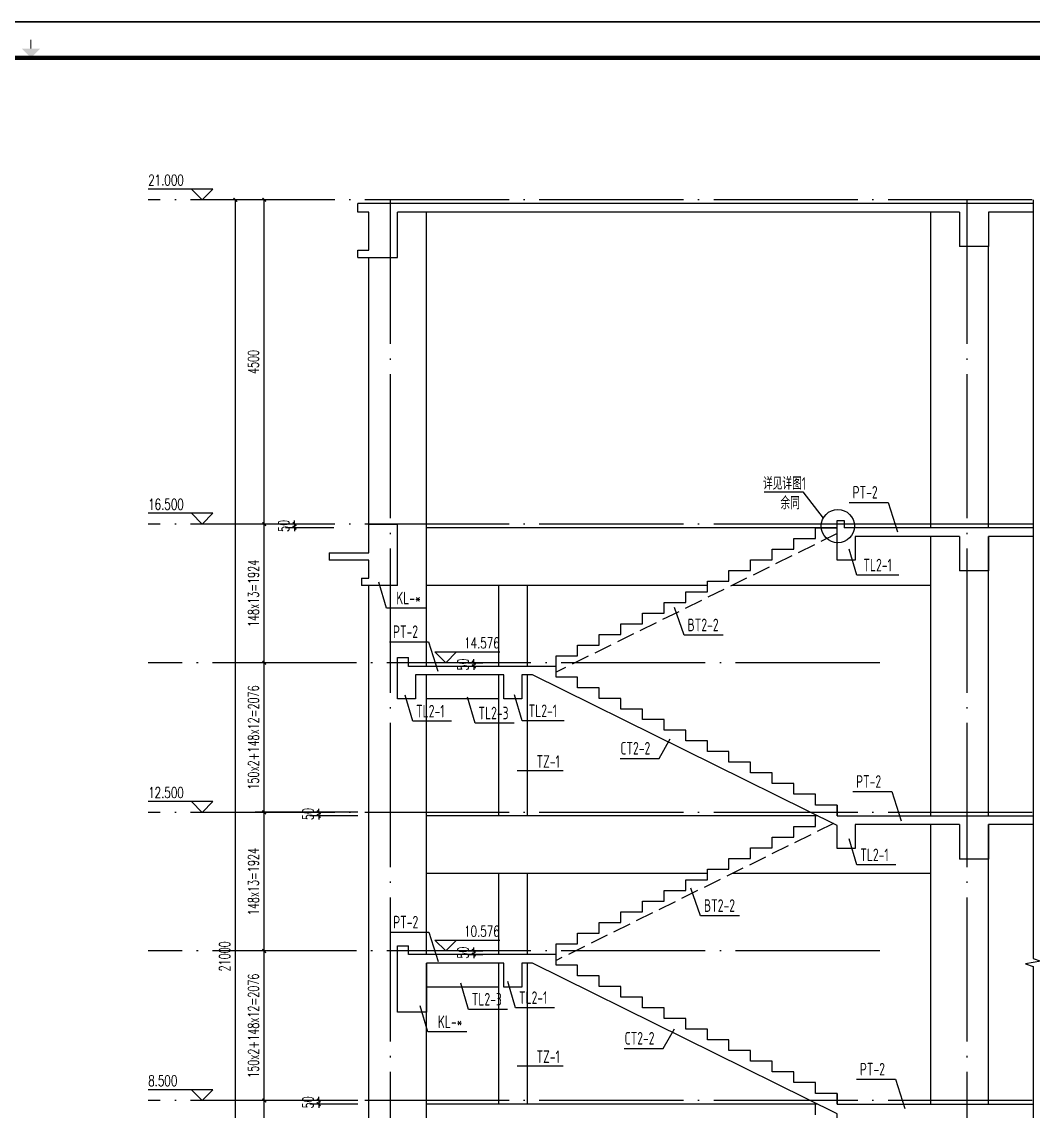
# Model space of a CAD drawing. Extents: x 239268 to 489116, y -316056 to -246175.
# Drawn here: x 328720 to 342758, y -296420 to -281302 of the extents above; entities that cross this region are included whole.
import ezdxf

# ---------------------------------------------------------------- set-up
doc = ezdxf.new("R2010")
doc.units = 0
doc.header["$LTSCALE"] = 1000
doc.header["$MEASUREMENT"] = 0
doc.linetypes.add('DASH', pattern=[0.35, 0.25, -0.1])
doc.linetypes.add('DOTE', pattern=[2.42, 2, -0.2, 0.02, -0.2])
doc.layers.get('0').update_dxf_attribs({"linetype": 'CONTINUOUS'})
doc.layers.get('Defpoints').update_dxf_attribs({"color": 6, "linetype": 'CONTINUOUS'})
for name, color, linetype in [('3-ban', 84, 'CONTINUOUS'), ('3-liang-s', 120, 'CONTINUOUS'), ('A-墙线', 2, 'CONTINUOUS'), ('DIM_ELEV', 3, 'CONTINUOUS'), ('DIM_SYMB', 3, 'CONTINUOUS'), ('DOTE', 26, 'DOTE'), ('PUB_DIM', 3, 'CONTINUOUS'), ('PUB_TEXT', 7, 'CONTINUOUS'), ('WALL', 2, 'CONTINUOUS'), ('图框', 85, 'CONTINUOUS'), ('看线', 87, 'CONTINUOUS'), ('面层', 185, 'CONTINUOUS')]:
    doc.layers.add(name, color=color, linetype=linetype)
doc.styles.add('_TCH_DIM', font='SIMPLEX', dxfattribs={"bigfont": 'GBCBIG'})
doc.styles.add('DIM_FONT', font='SIMPLEX.shx', dxfattribs={"width": 0.65})
doc.styles.add('TSSD_Rein', font='Tssdeng.shx', dxfattribs={"width": 0.7, "bigfont": 'hztxt.shx'})
doc.dimstyles.new('DIMN50', dxfattribs={"dimscale": 0.5, "dimtxt": 300, "dimasz": 100, "dimexe": 250, "dimexo": 300, "dimgap": 150, "dimtad": 1, "dimdec": 0, "dimzin": 0, "dimdsep": 46, "dimtxsty": 'DIM_FONT', "dimblk": 'ARCHTICK', "dimcen": 0.09, "dimclrt": 7, "dimazin": 2, "dimtfac": 1, "dimtdec": 0, "dimtix": 1, "dimtmove": 2, "dimatfit": 3, "dimfxl": 0, "dimtolj": 1, "dimtzin": 0, "dimarcsym": 0})

# ---------------------------------------------------------------- blocks, each defined once
blk = doc.blocks.new('_ArchTick')
at = {"color": 0, "linetype": 'ByBlock', "const_width": 0.4}
blk.add_lwpolyline([(-0.5, -0.5), (0.5, 0.5)], dxfattribs=at)
blk = doc.blocks.new('*D520')
at = {"layer": 'Defpoints', "color": 0}
for p in [(332085, -296272), (332885, -296272), (332885, -298196)]:
    blk.add_point(p, dxfattribs=at)
at = {"layer": 'PUB_DIM', "color": 0, "lineweight": -2}
for p, q in [((332735, -296272), (331960, -296272)), ((332085, -298196), (332085, -296272)), ((332735, -298196), (331960, -298196))]:
    blk.add_line(p, q, dxfattribs=at)
at = {"layer": 'PUB_DIM', "color": 0, "lineweight": -2, "xscale": 50, "yscale": 50, "zscale": 50}
for p, rotation in [((332085, -296272), 90), ((332085, -298196), 270)]:
    blk.add_blockref('_ArchTick', p, dxfattribs=dict(at, rotation=rotation))
at = {"layer": 'PUB_DIM', "color": 7, "insert": (331935, -297234), "char_height": 150, "attachment_point": 5, "rotation": 90, "style": 'DIM_FONT'}
blk.add_mtext('\\A1;148x13=1924', dxfattribs=at)
blk = doc.blocks.new('*D521')
at = {"layer": 'Defpoints', "color": 0}
for p in [(332085, -294196), (332885, -294196), (332885, -296272)]:
    blk.add_point(p, dxfattribs=at)
at = {"layer": 'PUB_DIM', "color": 0, "lineweight": -2}
for p, q in [((332735, -294196), (331960, -294196)), ((332085, -296272), (332085, -294196)), ((332735, -296272), (331960, -296272))]:
    blk.add_line(p, q, dxfattribs=at)
at = {"layer": 'PUB_DIM', "color": 0, "lineweight": -2, "xscale": 50, "yscale": 50, "zscale": 50}
for p, rotation in [((332085, -294196), 90), ((332085, -296272), 270)]:
    blk.add_blockref('_ArchTick', p, dxfattribs=dict(at, rotation=rotation))
at = {"layer": 'PUB_DIM', "color": 7, "insert": (331935, -295234), "char_height": 150, "attachment_point": 5, "rotation": 90, "style": 'DIM_FONT'}
blk.add_mtext('\\A1;150x2+148x12=2076', dxfattribs=at)
blk = doc.blocks.new('*D522')
at = {"layer": 'Defpoints', "color": 0}
for p in [(332085, -292272), (332885, -292272), (332885, -294196)]:
    blk.add_point(p, dxfattribs=at)
at = {"layer": 'PUB_DIM', "color": 0, "lineweight": -2}
for p, q in [((332735, -292272), (331960, -292272)), ((332085, -294196), (332085, -292272)), ((332735, -294196), (331960, -294196))]:
    blk.add_line(p, q, dxfattribs=at)
at = {"layer": 'PUB_DIM', "color": 0, "lineweight": -2, "xscale": 50, "yscale": 50, "zscale": 50}
for p, rotation in [((332085, -292272), 90), ((332085, -294196), 270)]:
    blk.add_blockref('_ArchTick', p, dxfattribs=dict(at, rotation=rotation))
at = {"layer": 'PUB_DIM', "color": 7, "insert": (331935, -293234), "char_height": 150, "attachment_point": 5, "rotation": 90, "style": 'DIM_FONT'}
blk.add_mtext('\\A1;148x13=1924', dxfattribs=at)
blk = doc.blocks.new('*D523')
at = {"layer": 'Defpoints', "color": 0}
for p in [(332085, -290196), (332885, -290196), (332885, -292272)]:
    blk.add_point(p, dxfattribs=at)
at = {"layer": 'PUB_DIM', "color": 0, "lineweight": -2}
for p, q in [((332735, -290196), (331960, -290196)), ((332085, -292272), (332085, -290196)), ((332735, -292272), (331960, -292272))]:
    blk.add_line(p, q, dxfattribs=at)
at = {"layer": 'PUB_DIM', "color": 0, "lineweight": -2, "xscale": 50, "yscale": 50, "zscale": 50}
for p, rotation in [((332085, -290196), 90), ((332085, -292272), 270)]:
    blk.add_blockref('_ArchTick', p, dxfattribs=dict(at, rotation=rotation))
at = {"layer": 'PUB_DIM', "color": 7, "insert": (331935, -291234), "char_height": 150, "attachment_point": 5, "rotation": 90, "style": 'DIM_FONT'}
blk.add_mtext('\\A1;150x2+148x12=2076', dxfattribs=at)
blk = doc.blocks.new('*D524')
at = {"layer": 'Defpoints', "color": 0}
for p in [(332085, -288272), (332885, -288272), (332885, -290196)]:
    blk.add_point(p, dxfattribs=at)
at = {"layer": 'PUB_DIM', "color": 0, "lineweight": -2}
for p, q in [((332735, -288272), (331960, -288272)), ((332085, -290196), (332085, -288272)), ((332735, -290196), (331960, -290196))]:
    blk.add_line(p, q, dxfattribs=at)
at = {"layer": 'PUB_DIM', "color": 0, "lineweight": -2, "xscale": 50, "yscale": 50, "zscale": 50}
for p, rotation in [((332085, -288272), 90), ((332085, -290196), 270)]:
    blk.add_blockref('_ArchTick', p, dxfattribs=dict(at, rotation=rotation))
at = {"layer": 'PUB_DIM', "color": 7, "insert": (331935, -289234), "char_height": 150, "attachment_point": 5, "rotation": 90, "style": 'DIM_FONT'}
blk.add_mtext('\\A1;148x13=1924', dxfattribs=at)
blk = doc.blocks.new('*D525')
at = {"layer": 'Defpoints', "color": 0}
for p in [(332085, -283772), (332885, -283772), (332885, -288272)]:
    blk.add_point(p, dxfattribs=at)
at = {"layer": 'PUB_DIM', "color": 0, "lineweight": -2}
for p, q in [((332735, -283772), (331960, -283772)), ((332085, -288272), (332085, -283772)), ((332735, -288272), (331960, -288272))]:
    blk.add_line(p, q, dxfattribs=at)
at = {"layer": 'PUB_DIM', "color": 0, "lineweight": -2, "xscale": 50, "yscale": 50, "zscale": 50}
for p, rotation in [((332085, -283772), 90), ((332085, -288272), 270)]:
    blk.add_blockref('_ArchTick', p, dxfattribs=dict(at, rotation=rotation))
at = {"layer": 'PUB_DIM', "color": 7, "insert": (331935, -286022), "char_height": 150, "attachment_point": 5, "rotation": 90, "style": 'DIM_FONT'}
blk.add_mtext('\\A1;4500', dxfattribs=at)
blk = doc.blocks.new('*D494')
at = {"layer": 'Defpoints', "color": 0}
for p in [(331685, -283772), (332885, -283772), (332885, -304772)]:
    blk.add_point(p, dxfattribs=at)
at = {"layer": 'PUB_DIM', "color": 0, "lineweight": -2}
for p, q in [((332735, -283772), (331560, -283772)), ((331685, -304772), (331685, -283772)), ((332735, -304772), (331560, -304772))]:
    blk.add_line(p, q, dxfattribs=at)
at = {"layer": 'PUB_DIM', "color": 0, "lineweight": -2, "xscale": 50, "yscale": 50, "zscale": 50}
for p, rotation in [((331685, -283772), 90), ((331685, -304772), 270)]:
    blk.add_blockref('_ArchTick', p, dxfattribs=dict(at, rotation=rotation))
at = {"layer": 'PUB_DIM', "color": 7, "insert": (331535, -294272), "char_height": 150, "attachment_point": 5, "rotation": 90, "style": 'DIM_FONT'}
blk.add_mtext('\\A1;21000', dxfattribs=at)
blk = doc.blocks.new('TJAD_TK_A1')
at = {"layer": '图框'}
blk.add_line((1341.38, 950.45), (500.38, 950.45), dxfattribs=at)
at = {"layer": '图框', "const_width": 0.3}
blk.add_lwpolyline([(920.88, 942.95), (920.88, 945.45)], dxfattribs=at)
at = {"layer": '图框', "const_width": 1.2}
blk.add_lwpolyline([(1331.38, 940.45), (525.38, 940.45), (525.38, 366.45), (1331.38, 366.45)], close=True, dxfattribs=at)
at = {"layer": '图框'}
blk.add_solid([(918.38, 942.95), (923.38, 942.95), (920.88, 940.45)], dxfattribs=at)
blk = doc.blocks.new('*D754')
at = {"layer": '3-liang-s', "color": 0, "lineweight": -2}
for p, q in [((333385, -296272), (332717, -296272)), ((332842, -296272), (332842, -296222)), ((332842, -296272), (332842, -296322)), ((333385, -296322), (332717, -296322)), ((332842, -296322), (332842, -296372))]:
    blk.add_line(p, q, dxfattribs=at)
at = {"layer": 'Defpoints', "color": 0}
for p in [(333535, -296272), (332842, -296322), (333535, -296322)]:
    blk.add_point(p, dxfattribs=at)
at = {"layer": '3-liang-s', "color": 0, "lineweight": -2, "xscale": 50, "yscale": 50, "zscale": 50}
for p, rotation in [((332842, -296272), 270), ((332842, -296322), 90)]:
    blk.add_blockref('_ArchTick', p, dxfattribs=dict(at, rotation=rotation))
at = {"layer": '3-liang-s', "color": 7, "insert": (332692, -296297), "char_height": 150, "attachment_point": 5, "rotation": 90, "style": 'DIM_FONT'}
blk.add_mtext('\\A1;50', dxfattribs=at)
blk = doc.blocks.new('*D755')
at = {"layer": '3-liang-s', "color": 0, "lineweight": -2}
for p, q in [((332842, -292272), (332842, -292222)), ((333385, -292272), (332717, -292272)), ((333385, -292322), (332717, -292322)), ((332842, -292272), (332842, -292322)), ((332842, -292322), (332842, -292372))]:
    blk.add_line(p, q, dxfattribs=at)
at = {"layer": 'Defpoints', "color": 0}
for p in [(332842, -292322), (333535, -292272), (333535, -292322)]:
    blk.add_point(p, dxfattribs=at)
at = {"layer": '3-liang-s', "color": 0, "lineweight": -2, "xscale": 50, "yscale": 50, "zscale": 50}
for p, rotation in [((332842, -292272), 270), ((332842, -292322), 90)]:
    blk.add_blockref('_ArchTick', p, dxfattribs=dict(at, rotation=rotation))
at = {"layer": '3-liang-s', "color": 7, "insert": (332692, -292297), "char_height": 150, "attachment_point": 5, "rotation": 90, "style": 'DIM_FONT'}
blk.add_mtext('\\A1;50', dxfattribs=at)
blk = doc.blocks.new('*D756')
at = {"layer": '3-liang-s', "color": 0, "lineweight": -2}
for p, q in [((333049, -288272), (332381, -288272)), ((332506, -288272), (332506, -288222)), ((332506, -288272), (332506, -288322)), ((333049, -288322), (332381, -288322)), ((332506, -288322), (332506, -288372))]:
    blk.add_line(p, q, dxfattribs=at)
at = {"layer": 'Defpoints', "color": 0}
for p in [(333199, -288272), (332506, -288322), (333199, -288322)]:
    blk.add_point(p, dxfattribs=at)
at = {"layer": '3-liang-s', "color": 0, "lineweight": -2, "xscale": 50, "yscale": 50, "zscale": 50}
for p, rotation in [((332506, -288272), 270), ((332506, -288322), 90)]:
    blk.add_blockref('_ArchTick', p, dxfattribs=dict(at, rotation=rotation))
at = {"layer": '3-liang-s', "color": 7, "insert": (332356, -288297), "char_height": 150, "attachment_point": 5, "rotation": 90, "style": 'DIM_FONT'}
blk.add_mtext('\\A1;50', dxfattribs=at)
blk = doc.blocks.new('*D759')
at = {"layer": '3-liang-s', "color": 0, "lineweight": -2}
for p, q in [((334909, -294196), (335118, -294196)), ((334993, -294196), (334993, -294146)), ((334993, -294196), (334993, -294246)), ((334909, -294246), (335118, -294246)), ((334993, -294246), (334993, -294296))]:
    blk.add_line(p, q, dxfattribs=at)
at = {"layer": 'Defpoints', "color": 0}
for p in [(334759, -294196), (334759, -294246), (334993, -294246)]:
    blk.add_point(p, dxfattribs=at)
at = {"layer": '3-liang-s', "color": 0, "lineweight": -2, "xscale": 50, "yscale": 50, "zscale": 50}
for p, rotation in [((334993, -294196), 270), ((334993, -294246), 90)]:
    blk.add_blockref('_ArchTick', p, dxfattribs=dict(at, rotation=rotation))
at = {"layer": '3-liang-s', "color": 7, "insert": (334843, -294221), "char_height": 150, "attachment_point": 5, "rotation": 90, "style": 'DIM_FONT'}
blk.add_mtext('\\A1;50', dxfattribs=at)
blk = doc.blocks.new('*D760')
at = {"layer": '3-liang-s', "color": 0, "lineweight": -2}
for p, q in [((334909, -290196), (335118, -290196)), ((334909, -290246), (335118, -290246)), ((334993, -290196), (334993, -290146)), ((334993, -290196), (334993, -290246)), ((334993, -290246), (334993, -290296))]:
    blk.add_line(p, q, dxfattribs=at)
at = {"layer": 'Defpoints', "color": 0}
for p in [(334759, -290196), (334759, -290246), (334993, -290246)]:
    blk.add_point(p, dxfattribs=at)
at = {"layer": '3-liang-s', "color": 0, "lineweight": -2, "xscale": 50, "yscale": 50, "zscale": 50}
for p, rotation in [((334993, -290196), 270), ((334993, -290246), 90)]:
    blk.add_blockref('_ArchTick', p, dxfattribs=dict(at, rotation=rotation))
at = {"layer": '3-liang-s', "color": 7, "insert": (334843, -290221), "char_height": 150, "attachment_point": 5, "rotation": 90, "style": 'DIM_FONT'}
blk.add_mtext('\\A1;50', dxfattribs=at)
blk = doc.blocks.new('*D830')
at = {"layer": '3-ban', "color": 0, "lineweight": -2}
for p, q in [((329696, -308558), (329088, -308558)), ((329213, -308558), (329213, -308508)), ((329213, -308558), (329213, -308668)), ((329806, -308668), (329088, -308668)), ((329213, -308668), (329213, -308718))]:
    blk.add_line(p, q, dxfattribs=at)
at = {"layer": '3-liang-s', "color": 0, "lineweight": -2}
for p, q in [((422981, -284372), (422606, -284372)), ((422731, -284372), (422731, -284322)), ((422731, -284472), (422731, -284372)), ((422981, -284472), (422606, -284472)), ((422731, -284472), (422731, -284522))]:
    blk.add_line(p, q, dxfattribs=at)
at = {"layer": 'Defpoints', "color": 0}
for p in [(422731, -284372), (423131, -284372), (423131, -284472), (329846, -308558), (329213, -308668), (329956, -308668)]:
    blk.add_point(p, dxfattribs=at)
at = {"layer": '3-ban', "color": 0, "lineweight": -2, "xscale": 50, "yscale": 50, "zscale": 50}
for p, rotation in [((329213, -308558), 270), ((329213, -308668), 90)]:
    blk.add_blockref('_ArchTick', p, dxfattribs=dict(at, rotation=rotation))
at = {"layer": '3-liang-s', "color": 0, "lineweight": -2, "xscale": 50, "yscale": 50, "zscale": 50}
for p, rotation in [((422731, -284372), 270), ((422731, -284472), 90)]:
    blk.add_blockref('_ArchTick', p, dxfattribs=dict(at, rotation=rotation))
at = {"layer": '3-ban', "color": 7, "insert": (328880, -308613), "char_height": 150, "attachment_point": 5, "rotation": 90, "style": 'DIM_FONT'}
blk.add_mtext('\\A1;50', dxfattribs=at)
at = {"layer": '3-liang-s', "color": 7, "insert": (422581, -284422), "char_height": 150, "attachment_point": 5, "rotation": 90, "style": 'DIM_FONT'}
blk.add_mtext('\\A1;100', dxfattribs=at)
blk = doc.blocks.new('*D831')
at = {"layer": '3-ban', "color": 0, "lineweight": -2}
for p, q in [((329806, -308668), (329088, -308668)), ((329213, -308668), (329213, -309108)), ((329916, -309108), (329088, -309108))]:
    blk.add_line(p, q, dxfattribs=at)
at = {"layer": '3-liang-s', "color": 0, "lineweight": -2}
for p, q in [((432013, -284372), (431638, -284372)), ((431763, -284872), (431763, -284372)), ((432013, -284872), (431638, -284872))]:
    blk.add_line(p, q, dxfattribs=at)
at = {"layer": 'Defpoints', "color": 0}
for p in [(431763, -284372), (432163, -284372), (432163, -284872), (329956, -308668), (329213, -309108), (330066, -309108)]:
    blk.add_point(p, dxfattribs=at)
at = {"layer": '3-ban', "color": 0, "lineweight": -2, "xscale": 50, "yscale": 50, "zscale": 50}
for p, rotation in [((329213, -308668), 90), ((329213, -309108), 270)]:
    blk.add_blockref('_ArchTick', p, dxfattribs=dict(at, rotation=rotation))
at = {"layer": '3-liang-s', "color": 0, "lineweight": -2, "xscale": 50, "yscale": 50, "zscale": 50}
for p, rotation in [((431763, -284372), 90), ((431763, -284872), 270)]:
    blk.add_blockref('_ArchTick', p, dxfattribs=dict(at, rotation=rotation))
at = {"layer": '3-ban', "color": 7, "insert": (329063, -308888), "char_height": 150, "attachment_point": 5, "rotation": 90, "style": 'DIM_FONT'}
blk.add_mtext('\\A1;200', dxfattribs=at)
at = {"layer": '3-liang-s', "color": 7, "insert": (431613, -284622), "char_height": 150, "attachment_point": 5, "rotation": 90, "style": 'DIM_FONT'}
blk.add_mtext('\\A1;500', dxfattribs=at)
blk = doc.blocks.new('*D841')
at = {"layer": '3-ban', "color": 0, "lineweight": -2}
for p, q in [((329696, -313944), (329088, -313944)), ((329213, -313944), (329213, -314604)), ((330026, -314604), (329088, -314604))]:
    blk.add_line(p, q, dxfattribs=at)
at = {"layer": '3-liang-s', "color": 0, "lineweight": -2}
for p, q in [((443583, -296191), (443583, -296141)), ((443729, -296191), (443458, -296191)), ((443729, -296241), (443458, -296241)), ((443583, -296241), (443583, -296191)), ((443583, -296241), (443583, -296291))]:
    blk.add_line(p, q, dxfattribs=at)
at = {"layer": 'Defpoints', "color": 0}
for p in [(443583, -296191), (443879, -296191), (443879, -296241), (329846, -313944), (329213, -314604), (330176, -314604)]:
    blk.add_point(p, dxfattribs=at)
at = {"layer": '3-ban', "color": 0, "lineweight": -2, "xscale": 50, "yscale": 50, "zscale": 50}
for p, rotation in [((329213, -313944), 90), ((329213, -314604), 270)]:
    blk.add_blockref('_ArchTick', p, dxfattribs=dict(at, rotation=rotation))
at = {"layer": '3-liang-s', "color": 0, "lineweight": -2, "xscale": 50, "yscale": 50, "zscale": 50}
for p, rotation in [((443583, -296191), 270), ((443583, -296241), 90)]:
    blk.add_blockref('_ArchTick', p, dxfattribs=dict(at, rotation=rotation))
at = {"layer": '3-ban', "color": 7, "insert": (329063, -314274), "char_height": 150, "attachment_point": 5, "rotation": 90, "style": 'DIM_FONT'}
blk.add_mtext('\\A1;300', dxfattribs=at)
at = {"layer": '3-liang-s', "color": 7, "insert": (443433, -296216), "char_height": 150, "attachment_point": 5, "rotation": 90, "style": 'DIM_FONT'}
blk.add_mtext('\\A1;50', dxfattribs=at)

msp = doc.modelspace()

# ---------------------------------------------------------------- linework, layer by layer
at = {"layer": '3-ban'}
for points in [[(339022.9, -287826.2), (339559.6, -287826.2), (339841.8, -288191.9)], [(340203.9, -287971.3), (340744.6, -287971.3), (340874.9, -288378.4)], [(340894.3, -288981.6), (340311.4, -288981.6), (340205.4, -288619)], [(334320.9, -289439.1), (333780.1, -289439.1), (333674.2, -289076.6)], [(338454.2, -289812.3), (337913.5, -289812.3), (337780.3, -289428.9)], [(333825.1, -289906.1), (334365.9, -289906.1), (334496.2, -290313.2)], [(334686.2, -291009), (334145.4, -291009), (334039.4, -290646.4)], [(335551.9, -291034.9), (335011.2, -291034.9), (334905.2, -290672.3)], [(336248.1, -291004.1), (335665.2, -291004.1), (335559.2, -290641.6)], [(337024.5, -291523.5), (337565.3, -291523.5), (337720.1, -291253.8)], [(336234.7, -291696.7), (335596, -291696.7)], [(340252.5, -291985.1), (340793.3, -291985.1), (340923.6, -292392.1)], [(340850.7, -293003), (340309.9, -293003), (340204, -292640.4)], [(338681.6, -293707), (338140.8, -293707), (338007.7, -293323.5)], [(333828.3, -293936.4), (334369, -293936.4), (334499.3, -294343.5)], [(335459, -295006.5), (334918.2, -295006.5), (334812.3, -294644)], [(336113.5, -294984.7), (335572.7, -294984.7), (335466.8, -294622.2)], [(334898, -295319.6), (334357.2, -295319.6), (334251.3, -294957)], [(337082.7, -295548.3), (337623.5, -295548.3), (337778.3, -295278.6)], [(336234.7, -295793.4), (335596, -295793.4)], [(340305.5, -295977.3), (340846.3, -295977.3), (340976.6, -296384.4)]]:
    msp.add_lwpolyline(points, dxfattribs=at)
msp.add_circle((340045.6, -288300.8), 231.1, dxfattribs=at)
at = {"layer": '3-liang-s'}
for p, q in [((334334.9, -290246.4), (334334.9, -283942.4)), ((341334.9, -288322.4), (341334.9, -283942.4)), ((342134.9, -288322.4), (342134.9, -284422.4)), ((333534.9, -288272.4), (333534.9, -284572.4)), ((340034.9, -288322.4), (334334.9, -288322.4)), ((341334.9, -292322.4), (341334.9, -288442.4)), ((342134.9, -292322.4), (342134.9, -288442.4)), ((333534.9, -299372.4), (333534.9, -289122.4)), ((338234.9, -289122.4), (334334.9, -289122.4)), ((335334.9, -289122.4), (335334.9, -290246.4)), ((335734.9, -289122.4), (335734.9, -290246.4)), ((341334.9, -289122.4), (338578.4, -289122.4)), ((334334.9, -294246.4), (334334.9, -290366.4)), ((335334.9, -290366.4), (335334.9, -292322.4)), ((335734.9, -290366.4), (335734.9, -292322.4)), ((335334.9, -290696.4), (334334.9, -290696.4)), ((339767.7, -292322.4), (334334.9, -292322.4)), ((341334.9, -296322.4), (341334.9, -292442.4)), ((342134.9, -296322.4), (342134.9, -292442.4)), ((338234.9, -293122.4), (334334.9, -293122.4)), ((335334.9, -293122.4), (335334.9, -294246.4)), ((335734.9, -293122.4), (335734.9, -294246.4)), ((341334.9, -293122.4), (338578.4, -293122.4)), ((334334.9, -298246.4), (334334.9, -294366.4)), ((335334.9, -294366.4), (335334.9, -296322.4)), ((335734.9, -294366.4), (335734.9, -296322.4)), ((335334.9, -294696.4), (334334.9, -294696.4)), ((339767.7, -296322.4), (334334.9, -296322.4))]:
    msp.add_line(p, q, dxfattribs=at)
at = {"layer": 'A-墙线'}
for p, q in [((341734.9, -283942.4), (341734.9, -284422.4)), ((342134.9, -283942.4), (342134.9, -284422.4)), ((341734.9, -288442.4), (341734.9, -288922.4)), ((342134.9, -288442.4), (342134.9, -288922.4)), ((341734.9, -292442.4), (341734.9, -292922.4)), ((342134.9, -292442.4), (342134.9, -292922.4))]:
    msp.add_line(p, q, dxfattribs=at)
at = {"layer": 'DIM_ELEV'}
for p, q in [((331373.8, -283622.4), (330473.8, -283622.4)), ((331223.8, -283772.4), (331073.8, -283622.4)), ((331223.8, -283772.4), (331373.8, -283622.4)), ((332084.9, -283772.4), (331073.8, -283772.4)), ((331373.8, -288122.4), (330473.8, -288122.4)), ((331223.8, -288272.4), (331073.8, -288122.4)), ((331223.8, -288272.4), (331373.8, -288122.4)), ((332084.9, -288272.4), (331073.8, -288272.4)), ((334603.6, -290196.4), (334453.6, -290046.4)), ((334453.6, -290046.4), (335353.6, -290046.4)), ((334603.6, -290196.4), (334753.6, -290046.4)), ((331373.8, -292122.4), (330473.8, -292122.4)), ((331223.8, -292272.4), (331073.8, -292122.4)), ((331223.8, -292272.4), (331373.8, -292122.4)), ((332084.9, -292272.4), (331073.8, -292272.4)), ((334603.6, -294196.4), (334453.6, -294046.4)), ((334453.6, -294046.4), (335353.6, -294046.4)), ((334603.6, -294196.4), (334753.6, -294046.4)), ((331373.8, -296122.4), (330473.8, -296122.4)), ((331223.8, -296272.4), (331073.8, -296122.4)), ((331223.8, -296272.4), (331373.8, -296122.4)), ((332084.9, -296272.4), (331073.8, -296272.4))]:
    msp.add_line(p, q, dxfattribs=at)
at = {"layer": 'DIM_SYMB'}
msp.add_lwpolyline([(342757.5, -283772.4), (342757.5, -294301.1), (342862.5, -294339.3), (342652.5, -294376.4), (342757.5, -294413.6), (342757.5, -304942.4)], dxfattribs=at)
at = {"layer": 'DOTE'}
for p, q in [((345162.7, -283772.4), (330473.8, -283772.4)), ((333834.9, -283772.4), (333834.9, -302942.4)), ((341834.9, -283772.4), (341834.9, -309750.9)), ((345162.7, -288272.4), (330473.8, -288272.4)), ((340626.5, -290196.4), (330473.8, -290196.4)), ((345162.7, -292272.4), (330473.8, -292272.4)), ((340626.5, -294196.4), (330473.8, -294196.4)), ((345162.7, -296272.4), (330473.8, -296272.4))]:
    msp.add_line(p, q, dxfattribs=at)
at = {"layer": 'WALL'}
for p, q in [((342757.5, -283822.4), (333384.9, -283822.4)), ((333384.9, -283942.4), (333384.9, -283822.4)), ((333534.9, -283942.4), (333384.9, -283942.4)), ((333534.9, -284472.4), (333534.9, -283942.4)), ((341734.9, -283942.4), (333934.9, -283942.4)), ((333934.9, -284572.4), (333934.9, -283942.4)), ((342757.5, -283942.4), (342134.9, -283942.4)), ((333384.9, -284472.4), (333534.9, -284472.4)), ((333384.9, -284572.4), (333384.9, -284472.4)), ((342134.9, -284422.4), (341734.9, -284422.4)), ((333384.9, -284572.4), (333934.9, -284572.4)), ((333534.9, -288672.4), (333534.9, -288272.4)), ((333534.9, -288272.4), (333934.9, -288272.4)), ((333534.9, -288272.4), (333934.9, -288272.4)), ((333934.9, -289122.4), (333934.9, -288272.4)), ((340134.9, -288222.4), (340134.9, -288322.4)), ((342757.5, -288322.4), (340134.9, -288322.4)), ((332984.9, -288672.4), (333534.9, -288672.4)), ((332984.9, -288672.4), (332984.9, -288772.4)), ((333534.9, -288772.4), (332984.9, -288772.4)), ((333534.9, -289022.4), (333534.9, -288772.4)), ((333434.9, -289022.4), (333534.9, -289022.4)), ((333434.9, -289022.4), (333434.9, -289122.4)), ((342134.9, -288922.4), (341734.9, -288922.4)), ((333934.9, -289122.4), (333434.9, -289122.4)), ((341734.9, -292442.4), (340284.9, -292442.4)), ((340284.9, -292442.4), (340284.9, -292772.4)), ((342757.5, -292442.4), (342134.9, -292442.4)), ((342134.9, -292922.4), (341734.9, -292922.4))]:
    msp.add_line(p, q, dxfattribs=at)
for points in [[(341734.9, -288442.4), (340284.9, -288442.4), (340284.9, -288772.4), (340034.9, -288772.4), (340034.9, -288222.4), (340134.9, -288222.4)], [(342757.5, -288442.4), (342134.9, -288442.4)], [(335659.9, -290696.4), (335409.9, -290696.4), (335409.9, -290366.4), (334184.9, -290366.4), (334184.9, -290696.4), (333934.9, -290696.4), (333934.9, -290124.4), (334084.9, -290124.4)], [(340034.9, -292322.4), (340034.9, -292172.4), (339734.9, -292172.4), (339734.9, -292022.4), (339734.9, -292022.4), (339434.9, -292022.4), (339434.9, -291874.4), (339134.9, -291874.4), (339134.9, -291726.4), (338834.9, -291726.4), (338834.9, -291578.4), (338534.9, -291578.4), (338534.9, -291430.4), (338234.9, -291430.4), (338234.9, -291282.4), (337934.9, -291282.4), (337934.9, -291134.4), (337634.9, -291134.4), (337634.9, -290986.4), (337334.9, -290986.4), (337334.9, -290838.4), (337034.9, -290838.4), (337034.9, -290690.4), (336734.9, -290690.4), (336734.9, -290542.4), (336434.9, -290542.4), (336434.9, -290394.4), (336134.9, -290394.4), (336134.9, -290246.4), (334084.9, -290246.4), (334084.9, -290124.4)], [(335808.2, -290366.4), (335659.9, -290366.4), (335659.9, -290696.4), (335409.9, -290696.4), (335409.9, -290366.4)], [(340284.9, -292772.4), (340034.9, -292772.4), (340034.9, -292454.4), (335808.2, -290366.4)], [(340034.9, -292172.4), (340034.9, -292322.4), (342757.5, -292322.4)], [(335659.9, -294696.4), (335409.9, -294696.4), (335409.9, -294366.4), (334334.9, -294366.4), (334334.9, -295046.4), (333934.9, -295046.4), (333934.9, -294124.4), (334084.9, -294124.4)], [(340034.9, -296322.4), (340034.9, -296172.4), (339734.9, -296172.4), (339734.9, -296022.4), (339734.9, -296022.4), (339434.9, -296022.4), (339434.9, -295874.4), (339134.9, -295874.4), (339134.9, -295726.4), (338834.9, -295726.4), (338834.9, -295578.4), (338534.9, -295578.4), (338534.9, -295430.4), (338234.9, -295430.4), (338234.9, -295282.4), (337934.9, -295282.4), (337934.9, -295134.4), (337634.9, -295134.4), (337634.9, -294986.4), (337334.9, -294986.4), (337334.9, -294838.4), (337034.9, -294838.4), (337034.9, -294690.4), (336734.9, -294690.4), (336734.9, -294542.4), (336434.9, -294542.4), (336434.9, -294394.4), (336134.9, -294394.4), (336134.9, -294246.4), (334084.9, -294246.4), (334084.9, -294124.4)], [(335808.2, -294366.4), (335659.9, -294366.4), (335659.9, -294696.4), (335409.9, -294696.4), (335409.9, -294366.4)], [(340284.9, -296772.4), (340034.9, -296772.4), (340034.9, -296454.4), (335808.2, -294366.4)], [(340034.9, -296172.4), (340034.9, -296322.4), (342757.5, -296322.4)]]:
    msp.add_lwpolyline(points, dxfattribs=at)
at = {"layer": '图框'}
msp.add_lwpolyline([(307822.1, -281301.7), (349872.1, -281301.7), (349872.1, -311001.7), (307822.1, -311001.7)], close=True, dxfattribs=at)
at = {"layer": '看线', "color": 251, "linetype": 'DASH'}
for p, q in [((340034.9, -288403.8), (336134.9, -290327.8)), ((339983.7, -292429.1), (336134.9, -294327.8))]:
    msp.add_line(p, q, dxfattribs=at)
at = {"layer": '看线', "color": 251}
for points in [[(336134.9, -290246.4), (336134.9, -290098.4), (336434.9, -290098.4), (336434.9, -289950.4), (336734.9, -289950.4), (336734.9, -289802.4), (337034.9, -289802.4), (337034.9, -289654.4), (337334.9, -289654.4), (337334.9, -289506.4), (337634.9, -289506.4), (337634.9, -289358.4), (337934.9, -289358.4), (337934.9, -289210.4), (338234.9, -289210.4), (338234.9, -289062.4), (338534.9, -289062.4), (338534.9, -288914.4), (338834.9, -288914.4), (338834.9, -288766.4), (339134.9, -288766.4), (339134.9, -288618.4), (339434.9, -288618.4), (339434.9, -288470.4), (339734.9, -288470.4), (339734.9, -288322.4), (340034.9, -288322.4)], [(336134.9, -294246.4), (336134.9, -294098.4), (336434.9, -294098.4), (336434.9, -293950.4), (336734.9, -293950.4), (336734.9, -293802.4), (337034.9, -293802.4), (337034.9, -293654.4), (337334.9, -293654.4), (337334.9, -293506.4), (337634.9, -293506.4), (337634.9, -293358.4), (337934.9, -293358.4), (337934.9, -293210.4), (338234.9, -293210.4), (338234.9, -293062.4), (338534.9, -293062.4), (338534.9, -292914.4), (338834.9, -292914.4), (338834.9, -292766.4), (339134.9, -292766.4), (339134.9, -292618.4), (339434.9, -292618.4), (339434.9, -292470.4), (339734.9, -292470.4), (339734.9, -292303.8)], [(339734.9, -296470.4), (339734.9, -296303.8)]]:
    msp.add_lwpolyline(points, dxfattribs=at)
at = {"layer": '面层'}
msp.add_lwpolyline([(342757.5, -288272.4), (340134.9, -288272.4)], dxfattribs=at)

# ---------------------------------------------------------------- block references
at = {"layer": '图框', "xscale": 50, "yscale": 50, "zscale": 50}
msp.add_blockref('TJAD_TK_A1', (282803.1, -328824.2), dxfattribs=at)

# ---------------------------------------------------------------- texts
at = {"layer": '3-ban', "style": 'TSSD_Rein', "width": 0.7}
for s, p in [('详见详图1', (339006.5, -287795.7)), ('PT-2', (340250.7, -287918.1)), ('余同', (339249.7, -288066.3)), ('TL2-1', (340400.3, -288928.5)), ('KL-*', (333917.6, -289386)), ('BT2-2', (337960.3, -289759.2)), ('PT-2', (333871.9, -289853)), ('TL2-1', (334192.2, -290955.8)), ('TL2-3', (335058, -290981.7)), ('TL2-1', (335754.1, -290951)), ('CT2-2', (337028, -291470.4)), ('TZ-1', (335864, -291654.2)), ('PT-2', (340299.4, -291931.9)), ('TL2-1', (340356.8, -292949.8)), ('BT2-2', (338187.7, -293653.8)), ('PT-2', (333875.1, -293883.3)), ('TL2-3', (334965.1, -294953.4)), ('TL2-1', (335619.6, -294931.6)), ('KL-*', (334494.7, -295266.4)), ('CT2-2', (337086.2, -295495.1)), ('TZ-1', (335864, -295750.9)), ('PT-2', (340352.3, -295924.2))]:
    msp.add_text(s, height=175, dxfattribs=at).set_placement(p)
at = {"layer": 'PUB_TEXT', "style": '_TCH_DIM', "width": 0.705882}
for s, p in [('21.000', (330473.8, -283572.4)), ('16.500', (330473.8, -288072.4)), ('14.576', (334858.6, -289996.4)), ('12.500', (330473.8, -292072.4)), ('10.576', (334858.6, -293996.4)), ('8.500', (330473.8, -296072.4))]:
    msp.add_text(s, height=148.75, dxfattribs=at).set_placement(p)

# ---------------------------------------------------------------- dimensions: what is measured, and where the dimension line sits
at = {"layer": '3-ban'}
dim = msp.add_linear_dim(base=(329212.7, -308668.4), p1=(329846.4, -308558.4), p2=(329956.4, -308668.4), angle=90, text='50', dimstyle='DIMN50', dxfattribs=at)
dim.commit()
dim.dimension.update_dxf_attribs({"geometry": '*D830', "text_midpoint": (328879.6, -308613.4), "dimtype": 160})
for base, p1, p2, text, picture, middle in [((329212.7, -309108.4), (329956.4, -308668.4), (330066.4, -309108.4), '200', '*D831', (329062.7, -308888.4)), ((329212.7, -314604.5), (329846.4, -313944.5), (330176.4, -314604.5), '300', '*D841', (329062.7, -314274.5))]:
    dim = msp.add_linear_dim(base=base, p1=p1, p2=p2, angle=90, text=text, dimstyle='DIMN50', dxfattribs=at)
    dim.commit()
    dim.dimension.update_dxf_attribs({"geometry": picture, "text_midpoint": middle})
at = {"layer": '3-liang-s'}
for base, p1, p2, picture, middle in [((422731.3, -284372.1), (423131.3, -284472.1), (423131.3, -284372.1), '*D830', (422581.3, -284422.1)), ((431763.3, -284372.1), (432163.3, -284872.1), (432163.3, -284372.1), '*D831', (431613.3, -284622.1)), ((332506, -288322.4), (333198.5, -288272.4), (333198.5, -288322.4), '*D756', (332356, -288297.4)), ((334992.6, -290246.4), (334758.5, -290196.4), (334758.5, -290246.4), '*D760', (334842.6, -290221.4)), ((332842.4, -292322.4), (333534.9, -292272.4), (333534.9, -292322.4), '*D755', (332692.4, -292297.4)), ((334992.6, -294246.4), (334758.5, -294196.4), (334758.5, -294246.4), '*D759', (334842.6, -294221.4)), ((443582.6, -296190.8), (443879.4, -296240.8), (443879.4, -296190.8), '*D841', (443432.6, -296215.8)), ((332842.4, -296322.4), (333534.9, -296272.4), (333534.9, -296322.4), '*D754', (332692.4, -296297.4))]:
    dim = msp.add_linear_dim(base=base, p1=p1, p2=p2, angle=90, dimstyle='DIMN50', dxfattribs=at)
    dim.commit()
    dim.dimension.update_dxf_attribs({"geometry": picture, "text_midpoint": middle})
at = {"layer": 'PUB_DIM'}
for p1, distance, picture, middle in [((332884.9, -304772.4), 1200, '*D494', (331534.9, -294272.4)), ((332884.9, -288272.4), 800, '*D525', (331934.9, -286022.4))]:
    dim = msp.add_aligned_dim(p1=p1, p2=(332884.9, -283772.4), distance=distance, dimstyle='DIMN50', dxfattribs=at)
    dim.commit()
    dim.dimension.update_dxf_attribs({"geometry": picture, "text_midpoint": middle})
for p1, p2, text, picture, middle in [((332884.9, -290196.4), (332884.9, -288272.4), '148x13=1924', '*D524', (331934.9, -289234.4)), ((332884.9, -292272.4), (332884.9, -290196.4), '150x2+148x12=2076', '*D523', (331934.9, -291234.4)), ((332884.9, -294196.4), (332884.9, -292272.4), '148x13=1924', '*D522', (331934.9, -293234.4)), ((332884.9, -296272.4), (332884.9, -294196.4), '150x2+148x12=2076', '*D521', (331934.9, -295234.4)), ((332884.9, -298196.4), (332884.9, -296272.4), '148x13=1924', '*D520', (331934.9, -297234.4))]:
    dim = msp.add_aligned_dim(p1=p1, p2=p2, distance=800, text=text, dimstyle='DIMN50', dxfattribs=at)
    dim.commit()
    dim.dimension.update_dxf_attribs({"geometry": picture, "text_midpoint": middle})

doc.saveas('drawing.dxf')
